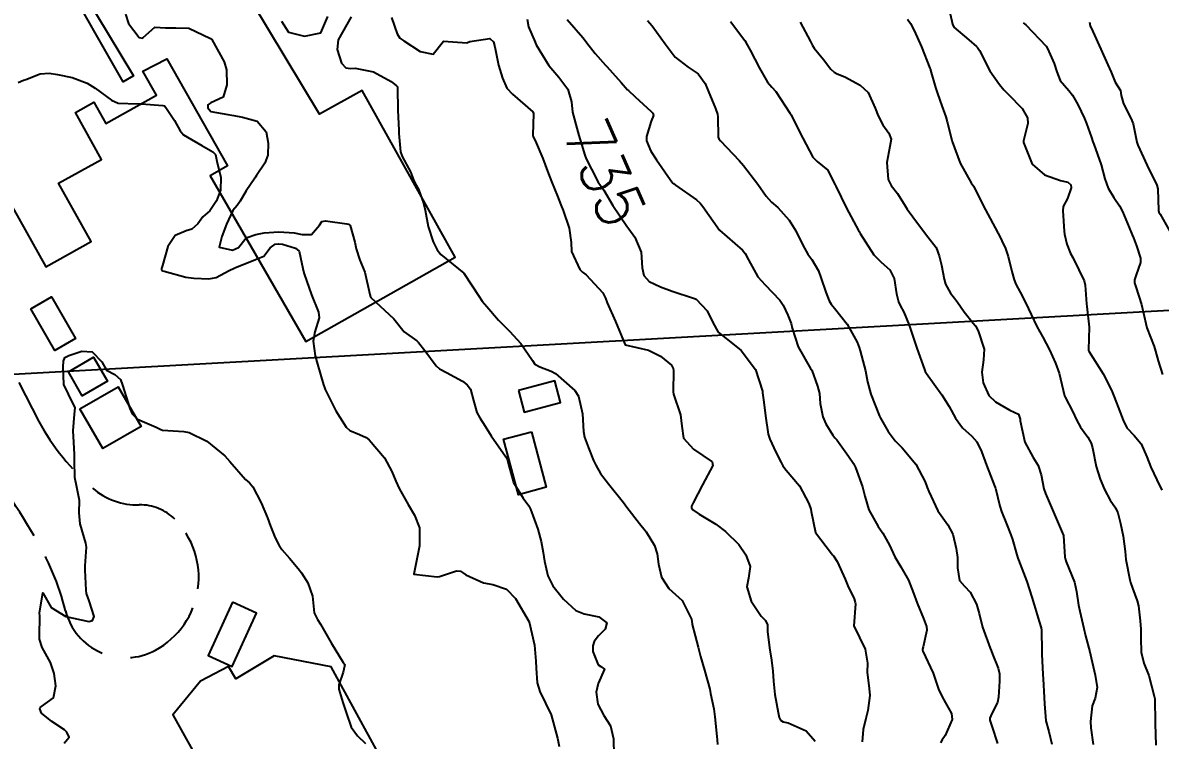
# Model space of a CAD drawing. Header units: metres. Extents: x 298520 to 308411, y 7433745 to 7450750.
# Drawn here: x 301633.8 to 301731.9, y 7442142.8 to 7442204.7 of the extents above; entities that cross this region are included whole.
import ezdxf
from ezdxf.enums import TextEntityAlignment as Align

# ---------------------------------------------------------------- set-up
doc = ezdxf.new("R2010")
doc.units = ezdxf.units.M
doc.header["$LTSCALE"] = 10
doc.linetypes.add('CONTINUO', pattern=[0])
doc.linetypes.add('DASHED', pattern=[0.75, 0.5, -0.25])
for name, color, linetype in [('Cotas', 45, 'Continuous'), ('Curvas de Nivel 1m', 11, 'Continuous'), ('Curvas de Nivel 5m', 15, 'Continuous'), ('Edificações', 30, 'Continuous'), ('TEXTO', 45, 'Continuous'), ('Vias Secundárias', 230, 'DASHED')]:
    doc.layers.add(name, color=color, linetype=linetype)
doc.styles.add('Style-STANDARD', font='STANDARD.shx')

msp = doc.modelspace()

# ---------------------------------------------------------------- linework, layer by layer
at = {"layer": 'Curvas de Nivel 1m', "flags": 128}
for points, elevation in [([(301713.659, 7442206.128), (301714.027, 7442204.601), (301714.119, 7442204.332), (301715.435, 7442203.254), (301716.094, 7442202.664), (301716.166, 7442202.579), (301716.347, 7442202.321), (301717.251, 7442200.568), (301718.061, 7442199.39), (301718.436, 7442198.933), (301718.819, 7442198.549), (301720.035, 7442197.321), (301720.489, 7442196.525), (301720.528, 7442196.015), (301720.147, 7442194.529), (301720.148, 7442194.381), (301720.893, 7442192.521), (301721.964, 7442191.607), (301723.338, 7442191.118), (301723.958, 7442190.953), (301724.215, 7442190.746), (301724.256, 7442190.485), (301723.943, 7442189.546), (301723.575, 7442188.855), (301723.534, 7442188.494), (301723.66, 7442186.739), (301723.689, 7442186.492), (301723.894, 7442185.625), (301724.213, 7442184.812), (301724.388, 7442184.482), (301724.931, 7442183.41), (301725.366, 7442182.467), (301725.465, 7442182.082), (301725.586, 7442180.464), (301725.61, 7442180.242), (301725.813, 7442178.46), (301725.748, 7442176.496), (301725.755, 7442176.46), (301725.761, 7442176.439), (301725.782, 7442176.401), (301727.029, 7442174.447), (301727.742, 7442173.016), (301727.976, 7442172.436), (301728.465, 7442171.174), (301728.736, 7442170.425), (301729.074, 7442169.787), (301729.7, 7442169.109), (301730.296, 7442168.404), (301730.799, 7442167.275), (301731.128, 7442166.395), (301731.652, 7442165.289), (301732.085, 7442164.386)], 729), ([(301642.663, 7442205.455), (301642.923, 7442204.644), (301643.829, 7442203.443), (301644.102, 7442203.399), (301644.135, 7442203.407), (301644.188, 7442203.439), (301645.205, 7442204.336), (301646.112, 7442204.284), (301646.998, 7442204.293), (301648.111, 7442204.243), (301649.99, 7442203.371), (301650.101, 7442203.262), (301651.184, 7442201.353), (301651.375, 7442200.659), (301651.403, 7442199.35), (301651.089, 7442198.303), (301650.029, 7442197.803), (301649.773, 7442197.626), (301649.76, 7442197.373), (301650.02, 7442197.068), (301651.478, 7442196.809), (301652.017, 7442196.732), (301652.762, 7442196.586), (301654.012, 7442196.235), (301654.798, 7442195.312), (301654.972, 7442194.331), (301654.95, 7442193.31), (301654.693, 7442192.592), (301653.956, 7442191.528), (301653.871, 7442191.404), (301653.821, 7442191.321), (301653.062, 7442190.209), (301652.545, 7442189.334), (301652.305, 7442188.959), (301651.925, 7442188.526), (301651.366, 7442187.348), (301650.969, 7442186.287), (301650.747, 7442185.361), (301651.88, 7442185.101), (301652.4, 7442185.342), (301653.069, 7442186.155), (301653.894, 7442186.463), (301654.618, 7442186.59), (301655.897, 7442186.683), (301657.206, 7442186.59), (301657.895, 7442186.462), (301658.704, 7442186.453), (301659.407, 7442187.255), (301659.597, 7442187.564), (301659.909, 7442187.634), (301661.764, 7442187.372), (301661.904, 7442187.335), (301662.051, 7442187.228), (301662.454, 7442185.787), (301662.567, 7442185.22), (301662.883, 7442184.225), (301663.319, 7442183.208), (301663.756, 7442181.279), (301663.762, 7442181.201), (301663.774, 7442181.143), (301663.831, 7442181.021), (301665.813, 7442179.18), (301666.694, 7442178.059), (301667.785, 7442177.283), (301667.945, 7442177.148), (301668.482, 7442176.437), (301669.466, 7442175.133), (301669.76, 7442174.855), (301670.346, 7442174.535), (301671.75, 7442173.788), (301672.139, 7442173.497), (301672.429, 7442173.1), (301672.683, 7442172.141), (301672.962, 7442171.091), (301673.245, 7442170.623), (301673.701, 7442169.92), (301674.204, 7442169.075), (301675.478, 7442167.259), (301675.588, 7442167.061), (301675.668, 7442166.721), (301676.149, 7442165.055), (301676.975, 7442163.701), (301677.47, 7442163.042), (301677.619, 7442162.764), (301678.252, 7442161.03), (301678.522, 7442159.966), (301678.698, 7442159.023), (301678.81, 7442158.266), (301679.09, 7442157.017), (301679.54, 7442156.144), (301680.443, 7442155.001), (301681.513, 7442154.007), (301682.248, 7442153.717), (301683.508, 7442153.456), (301684.184, 7442152.953), (301684.034, 7442152.415), (301683.486, 7442151.828), (301683.091, 7442151.354), (301682.997, 7442150.967), (301682.994, 7442150.493), (301683.457, 7442149.341), (301683.672, 7442149.175), (301683.998, 7442148.955), (301683.44, 7442147.711), (301683.266, 7442146.963), (301683.417, 7442145.93), (301683.928, 7442144.955), (301684.503, 7442144.062), (301684.781, 7442142.949), (301684.803, 7442141.507)], 738), ([(301656.119, 7442204.864), (301656.723, 7442203.905), (301658.106, 7442203.565), (301659.505, 7442203.86), (301660.123, 7442205.25)], 737), ([(301662.123, 7442205.22), (301661.019, 7442203.236), (301660.924, 7442202.404), (301661.291, 7442201.232), (301661.669, 7442200.826), (301662.068, 7442200.768), (301662.479, 7442200.806), (301664.066, 7442200.483), (301665.582, 7442199.66), (301666.054, 7442199.272), (301666.102, 7442199.228), (301666.123, 7442199.179), (301666.128, 7442199.103), (301666.166, 7442197.178), (301666.251, 7442195.422), (301666.259, 7442195.176), (301666.396, 7442193.583), (301666.529, 7442193.172), (301667.265, 7442191.859), (301667.518, 7442191.157), (301667.653, 7442190.857), (301667.945, 7442190.36), (301668.383, 7442189.145), (301668.503, 7442188.566), (301668.763, 7442187.141), (301669.217, 7442185.81), (301669.542, 7442185.133), (301669.879, 7442184.741), (301671.863, 7442183.11), (301673.172, 7442181.09), (301673.438, 7442180.695), (301673.825, 7442180.239), (301674.856, 7442179.07), (301675.799, 7442178.104), (301676.779, 7442177.05), (301677.768, 7442175.569), (301677.992, 7442175.263), (301678.419, 7442175.03), (301679.395, 7442174.651), (301679.757, 7442174.451), (301681.418, 7442172.993), (301681.736, 7442172.496), (301682.093, 7442170.984), (301682.178, 7442169.463), (301682.252, 7442168.982), (301682.609, 7442168.046), (301683.037, 7442166.969), (301683.234, 7442166.542), (301683.652, 7442165.824), (301684.323, 7442164.953), (301685.627, 7442163.331), (301685.916, 7442162.937), (301687.008, 7442161.52), (301687.51, 7442160.921), (301687.592, 7442160.81), (301688.299, 7442159.628), (301688.531, 7442158.906), (301688.66, 7442158), (301688.899, 7442156.9), (301689.538, 7442155.91), (301690.688, 7442154.878), (301691.507, 7442153.255), (301691.546, 7442152.87), (301691.559, 7442152.813), (301692.068, 7442150.864), (301692.28, 7442150.047), (301692.625, 7442148.858), (301693.069, 7442147.221), (301693.14, 7442146.853), (301693.413, 7442145.529), (301693.519, 7442144.848), (301693.677, 7442143.137), (301693.717, 7442142.845), (301693.754, 7442142.468)], 737), ([(301665.602, 7442205.185), (301666.109, 7442203.771), (301666.329, 7442203.401), (301666.683, 7442203.171), (301668.089, 7442202.245), (301669.214, 7442202.011), (301670.103, 7442203.13), (301672.101, 7442202.996), (301672.183, 7442203.027), (301672.364, 7442203.106), (301674.106, 7442203.358), (301674.422, 7442203.077), (301674.518, 7442202.655), (301674.832, 7442201.072), (301675.179, 7442199.952), (301675.564, 7442199.065), (301676.046, 7442198.57), (301677.794, 7442197.033), (301677.873, 7442196.883), (301677.801, 7442195.033), (301677.837, 7442194.868), (301677.998, 7442194.562), (301678.659, 7442193.023), (301679.066, 7442191.92), (301679.408, 7442191.015), (301679.94, 7442189.76), (301680.232, 7442189.007), (301680.413, 7442188.518), (301680.942, 7442187), (301681.116, 7442185.772), (301681.142, 7442184.997), (301681.867, 7442183.44), (301682.09, 7442183.211), (301682.405, 7442182.982), (301683.84, 7442181.431), (301684.065, 7442180.958), (301684.234, 7442180.551), (301684.936, 7442178.949), (301685.783, 7442176.94), (301687.779, 7442176.488), (301688.83, 7442175.961), (301689.766, 7442175.173), (301689.914, 7442174.888), (301689.933, 7442174.716), (301689.916, 7442172.888), (301689.95, 7442172.677), (301690.54, 7442170.882), (301690.661, 7442169.923), (301690.799, 7442168.879), (301691.679, 7442167.932), (301693.287, 7442166.846), (301693.337, 7442166.522), (301692.436, 7442164.858), (301691.627, 7442163.306), (301691.493, 7442163.003), (301691.504, 7442162.871), (301691.62, 7442162.701), (301692.163, 7442162.314), (301693.602, 7442161.454), (301694.431, 7442160.832), (301695.582, 7442159.696), (301696.187, 7442158.814), (301696.566, 7442157.802), (301696.42, 7442156.811), (301696.278, 7442156.07), (301696.642, 7442154.809), (301697.51, 7442153.532), (301697.879, 7442153.166), (301698.043, 7442152.792), (301698.067, 7442152.218), (301698.217, 7442150.789), (301698.394, 7442149.718), (301698.515, 7442148.784), (301698.572, 7442147.911), (301698.683, 7442146.781), (301698.963, 7442145.223), (301699.062, 7442144.775), (301699.171, 7442144.544), (301699.399, 7442144.398), (301699.829, 7442144.336), (301701.392, 7442143.648), (301702.166, 7442142.742)], 736), ([(301680.756, 7442205.004), (301682.108, 7442203.453), (301682.318, 7442203.2), (301682.476, 7442202.984), (301683.171, 7442202.056), (301684.075, 7442201.073), (301684.182, 7442200.959), (301685.432, 7442199.574), (301685.985, 7442198.941), (301686.052, 7442198.869), (301686.639, 7442198.336), (301688.025, 7442197.072), (301688.15, 7442196.909), (301688.205, 7442196.724), (301688.016, 7442196.231), (301687.609, 7442194.916), (301687.616, 7442194.533), (301687.99, 7442193.646), (301688.479, 7442192.905), (301689.661, 7442191.189), (301689.893, 7442190.891), (301689.926, 7442190.864), (301689.952, 7442190.843), (301690.122, 7442190.717), (301691.939, 7442189.453), (301692.238, 7442189.167), (301692.463, 7442188.862), (301693.903, 7442186.84), (301695.886, 7442185.103), (301696.118, 7442184.818), (301696.425, 7442184.267), (301697.228, 7442182.806), (301697.853, 7442182.107), (301699.133, 7442180.78), (301699.415, 7442180.362), (301699.82, 7442179.485), (301700.094, 7442178.767), (301700.195, 7442178.378), (301700.702, 7442176.761), (301701.764, 7442174.907), (301701.831, 7442174.817), (301701.867, 7442174.748), (301702.376, 7442173.367), (301702.532, 7442172.738), (301702.59, 7442171.877), (301702.82, 7442170.733), (301703.094, 7442170.117), (301703.697, 7442169.146), (301703.878, 7442168.91), (301704.039, 7442168.725), (301705.052, 7442167.329), (301705.467, 7442166.703), (301705.547, 7442166.587), (301705.659, 7442166.357), (301706.253, 7442164.694), (301706.457, 7442163.869), (301706.799, 7442162.688), (301707.602, 7442161.257), (301708.011, 7442160.674), (301708.58, 7442159.662), (301709.052, 7442158.658), (301709.56, 7442157.785), (301710.212, 7442156.643), (301710.666, 7442155.504), (301710.978, 7442154.635), (301711.51, 7442153.321), (301711.775, 7442152.627), (301711.811, 7442152.314), (301711.477, 7442150.872), (301711.435, 7442150.669), (301711.436, 7442150.63), (301711.472, 7442150.516), (301712.337, 7442148.621), (301712.808, 7442147.241), (301713.097, 7442146.613), (301713.417, 7442146.06), (301713.941, 7442145.135), (301713.989, 7442144.601), (301713.389, 7442143.234), (301713.137, 7442142.86), (301712.991, 7442142.614)], 734), ([(301687.703, 7442204.916), (301688.116, 7442204.444), (301689.22, 7442202.899), (301690.081, 7442201.74), (301691.212, 7442200.879), (301692.067, 7442200.31), (301692.675, 7442199.477), (301692.937, 7442198.857), (301693.568, 7442197.309), (301693.745, 7442196.844), (301693.772, 7442196.595), (301693.787, 7442194.843), (301693.852, 7442194.693), (301694, 7442194.545), (301695.622, 7442192.824), (301695.977, 7442192.419), (301697.235, 7442190.807), (301697.942, 7442189.756), (301698.39, 7442189.246), (301698.94, 7442188.785), (301699.917, 7442187.68), (301700.505, 7442186.764), (301701.113, 7442185.535), (301701.54, 7442184.753), (301701.878, 7442184.304), (301702.443, 7442183.316), (301702.658, 7442182.738), (301703.1, 7442181.475), (301703.367, 7442180.727), (301703.538, 7442180.433), (301703.827, 7442180.099), (301704.923, 7442178.709), (301705.79, 7442177.157), (301705.973, 7442176.698), (301706.058, 7442176.419), (301706.499, 7442174.693), (301706.688, 7442173.756), (301706.958, 7442172.688), (301707.714, 7442170.78), (301707.763, 7442170.679), (301708.48, 7442169.447), (301709.085, 7442168.659), (301709.684, 7442168.052), (301710.861, 7442166.638), (301711.648, 7442165.123), (301711.842, 7442164.628), (301711.984, 7442164.282), (301712.766, 7442162.619), (301713.605, 7442161.408), (301714.047, 7442160.603), (301714.344, 7442159.362), (301714.454, 7442158.597), (301714.463, 7442157.693), (301714.61, 7442156.594), (301715.056, 7442156.106), (301715.533, 7442155.594), (301716.094, 7442154.574), (301716.326, 7442153.761), (301716.619, 7442152.569), (301717.26, 7442150.778), (301717.347, 7442150.561), (301717.47, 7442150.245), (301717.944, 7442149.039), (301718.062, 7442148.554), (301718.084, 7442147.912), (301717.991, 7442146.554), (301717.888, 7442146.085), (301717.409, 7442145.126), (301717.245, 7442144.721), (301717.253, 7442144.562), (301717.398, 7442144.047), (301717.897, 7442142.555)], 733), ([(301694.856, 7442204.833), (301696.098, 7442203.176), (301696.314, 7442202.818), (301696.561, 7442202.342), (301697.364, 7442200.807), (301698.061, 7442199.605), (301698.426, 7442199.163), (301698.777, 7442198.789), (301700.025, 7442196.89), (301700.087, 7442196.769), (301700.152, 7442196.638), (301701.105, 7442194.759), (301701.978, 7442193.119), (301702.349, 7442192.744), (301703.251, 7442192.016), (301703.904, 7442190.721), (301703.918, 7442190.686), (301703.952, 7442190.62), (301704.866, 7442188.711), (301705.904, 7442186.785), (301705.957, 7442186.699), (301706.059, 7442186.541), (301707.229, 7442184.687), (301707.877, 7442184.058), (301708.604, 7442183.402), (301708.971, 7442182.663), (301709.175, 7442181.327), (301709.345, 7442180.657), (301709.504, 7442180.33), (301709.824, 7442179.75), (301710.288, 7442178.645), (301710.499, 7442177.947), (301710.926, 7442176.639), (301711.602, 7442174.794), (301711.668, 7442174.631), (301711.761, 7442174.469), (301713.102, 7442172.616), (301713.728, 7442171.606), (301714.283, 7442170.601), (301714.893, 7442169.78), (301715.698, 7442169.055), (301716.123, 7442168.576), (301716.528, 7442167.724), (301716.955, 7442166.567), (301717.645, 7442164.76), (301717.705, 7442164.621), (301717.73, 7442164.559), (301718.102, 7442163.027), (301718.243, 7442162.551), (301718.668, 7442161.483), (301719.057, 7442160.538), (301719.189, 7442160.136), (301719.576, 7442158.829), (301719.663, 7442158.529), (301719.716, 7442158.383), (301720.445, 7442156.521), (301720.873, 7442155.173), (301721.054, 7442154.515), (301721.508, 7442153.06), (301721.671, 7442152.508), (301721.7, 7442152.308), (301721.728, 7442150.507), (301721.738, 7442150.24), (301721.82, 7442148.506), (301721.845, 7442148.108), (301721.941, 7442146.505), (301721.953, 7442145.97), (301722.084, 7442144.503), (301722.328, 7442143.566), (301722.581, 7442142.498)], 732), ([(301700.882, 7442204.762), (301701.764, 7442203.088), (301701.926, 7442202.752), (301702.091, 7442202.518), (301702.898, 7442201.554), (301703.507, 7442200.728), (301703.797, 7442200.451), (301704.069, 7442200.316), (301704.738, 7442200.042), (301706.059, 7442199.333), (301706.745, 7442198.693), (301707.357, 7442197.363), (301707.607, 7442196.684), (301708.015, 7442195.909), (301708.533, 7442195.196), (301708.727, 7442194.669), (301708.615, 7442194.05), (301708.352, 7442192.674), (301708.471, 7442191.185), (301708.739, 7442190.668), (301709.275, 7442189.989), (301709.936, 7442188.93), (301710.101, 7442188.648), (301710.595, 7442187.971), (301711.602, 7442186.633), (301711.899, 7442186.264), (301712.598, 7442185.328), (301712.855, 7442184.615), (301713.059, 7442183.797), (301713.297, 7442182.608), (301713.416, 7442182.174), (301713.841, 7442181.394), (301714.186, 7442180.954), (301714.457, 7442180.601), (301715.023, 7442179.79), (301715.815, 7442178.814), (301715.999, 7442178.578), (301716.239, 7442178.143), (301716.759, 7442176.57), (301716.703, 7442175.641), (301716.544, 7442174.572), (301716.655, 7442173.67), (301717.162, 7442172.566), (301717.735, 7442172.017), (301718.96, 7442171.305), (301719.719, 7442170.951), (301719.844, 7442170.529), (301719.861, 7442170.379), (301720.266, 7442168.524), (301720.986, 7442167.204), (301721.411, 7442166.513), (301721.655, 7442165.729), (301721.904, 7442164.507), (301722.039, 7442164.106), (301722.736, 7442162.499), (301723.593, 7442160.49), (301723.708, 7442158.622), (301723.73, 7442158.488), (301723.826, 7442158.229), (301724.536, 7442156.475), (301724.72, 7442155.657), (301724.884, 7442154.47), (301725, 7442153.95), (301725.338, 7442152.462), (301725.493, 7442151.824), (301725.866, 7442150.456), (301725.985, 7442149.938), (301726.327, 7442148.451), (301726.505, 7442147.382), (301726.33, 7442146.451), (301726.081, 7442145.789), (301725.92, 7442144.455), (301725.963, 7442143.889), (301726.142, 7442142.452)], 731), ([(301720.125, 7442204.723), (301720.348, 7442204.528), (301722.096, 7442202.694), (301722.226, 7442202.508), (301722.781, 7442201.2), (301723.011, 7442200.496), (301723.312, 7442199.738), (301724.057, 7442198.872), (301724.374, 7442198.477), (301724.846, 7442197.667), (301725.412, 7442196.466), (301725.575, 7442196.024), (301726.007, 7442194.828), (301726.135, 7442194.459), (301726.212, 7442194.246), (301726.839, 7442192.451), (301727.165, 7442191.244), (301727.457, 7442190.445), (301727.945, 7442189.631), (301728.434, 7442188.929), (301728.695, 7442188.429), (301729.275, 7442187.057), (301729.534, 7442186.416), (301729.638, 7442186.152), (301729.894, 7442185.477), (301730.233, 7442184.406), (301730.24, 7442184.044), (301729.861, 7442182.966), (301729.73, 7442182.537), (301729.72, 7442182.412), (301729.734, 7442182.294), (301729.848, 7442181.942), (301730.326, 7442180.405), (301730.457, 7442179.773), (301730.782, 7442178.4), (301731.404, 7442176.779), (301731.545, 7442176.392), (301731.775, 7442175.556), (301732.126, 7442174.386)], 728), ([(301725.832, 7442204.757), (301725.9, 7442204.462), (301726.115, 7442203.956), (301726.822, 7442202.453), (301727.429, 7442201.097), (301727.694, 7442200.444), (301728.065, 7442199.606), (301728.506, 7442198.882), (301728.584, 7442198.432), (301728.76, 7442197.712), (301729.428, 7442196.419), (301729.596, 7442195.993), (301729.93, 7442194.411), (301729.999, 7442194.17), (301730.801, 7442192.402), (301731.646, 7442190.703), (301731.742, 7442190.392), (301731.804, 7442188.522), (301731.834, 7442188.391), (301731.93, 7442188.203), (301732.979, 7442186.379)], 727), ([(301633.386, 7442199.567), (301633.863, 7442199.754), (301634.056, 7442199.832), (301635.297, 7442200.311), (301636.061, 7442200.366), (301636.787, 7442200.256), (301638.058, 7442199.993), (301639.34, 7442199.497), (301640.047, 7442199.078), (301641.458, 7442198.042), (301642.028, 7442197.795), (301643.736, 7442197.734), (301644.027, 7442197.735), (301645.873, 7442197.573), (301646.025, 7442197.557), (301646.137, 7442197.418), (301646.885, 7442196.28), (301647.382, 7442195.399), (301647.66, 7442195.055), (301647.997, 7442194.847), (301649.243, 7442194.125), (301649.986, 7442193.696), (301650.206, 7442193.588), (301650.421, 7442193.363), (301650.551, 7442192.785), (301650.895, 7442191.356), (301650.868, 7442190.282), (301650.523, 7442189.361), (301649.924, 7442188.492), (301649.33, 7442187.965), (301648.899, 7442187.38), (301648.373, 7442186.918), (301647.903, 7442186.755), (301646.939, 7442186.363), (301646.326, 7442185.413), (301645.866, 7442183.768), (301645.777, 7442183.508), (301645.78, 7442183.421), (301645.862, 7442183.328), (301645.986, 7442183.293), (301647.854, 7442182.768), (301648.564, 7442182.672), (301649.852, 7442182.641), (301650.482, 7442182.735), (301651.605, 7442183.353), (301651.774, 7442183.441), (301651.864, 7442183.469), (301652.101, 7442183.582), (301653.873, 7442184.309), (301654.597, 7442184.592), (301655.157, 7442185.307), (301655.576, 7442185.613), (301655.886, 7442185.658), (301656.21, 7442185.619), (301657.319, 7442185.278), (301657.634, 7442185.027), (301657.869, 7442183.925), (301658.01, 7442183.269), (301658.066, 7442183.061), (301658.705, 7442181.261), (301659.323, 7442179.75), (301659.383, 7442179.254), (301659.009, 7442178.05), (301658.84, 7442177.26), (301659.033, 7442175.998), (301659.235, 7442175.255), (301659.745, 7442173.494), (301659.828, 7442173.249), (301659.894, 7442173.095), (301660.795, 7442171.239), (301661.699, 7442169.824), (301662.02, 7442169.549), (301662.852, 7442169.213), (301663.424, 7442168.938), (301663.688, 7442168.744), (301665.018, 7442167.187), (301665.655, 7442166.013), (301665.977, 7442165.177), (301666.278, 7442164.532), (301667.052, 7442163.166), (301667.609, 7442162.249), (301668.029, 7442161.153), (301668.023, 7442159.599), (301667.949, 7442159.154), (301667.553, 7442157.16), (301669.55, 7442156.929), (301669.742, 7442156.936), (301670.258, 7442157.123), (301671.227, 7442157.442), (301671.556, 7442157.398), (301671.738, 7442157.29), (301672.016, 7442157.103), (301673.543, 7442156.406), (301674.355, 7442156.258), (301675.535, 7442155.844), (301676.301, 7442155.052), (301677.503, 7442153.04), (301677.949, 7442151.033), (301678.077, 7442149.649), (301678.086, 7442149.031), (301678.18, 7442147.768), (301678.401, 7442147.025), (301679.403, 7442145.01), (301679.943, 7442143.004), (301680.081, 7442142.294)], 739)]:
    msp.add_lwpolyline(points, dxfattribs=dict(at, elevation=elevation))
at = {"layer": 'Curvas de Nivel 5m', "flags": 128}
for points, elevation in [([(301677.332, 7442205.042), (301677.439, 7442204.363), (301678.011, 7442203.031), (301678.038, 7442202.967), (301678.099, 7442202.8), (301679.186, 7442201.019), (301680.063, 7442200.032), (301680.84, 7442199.002), (301681.138, 7442197.897), (301681.239, 7442196.998), (301681.68, 7442195.319), (301681.783, 7442194.992), (301681.995, 7442194.236), (301682.284, 7442193.284), (301682.413, 7442192.984), (301682.871, 7442192.075), (301683.454, 7442190.967), (301683.659, 7442190.674), (301683.946, 7442190.263), (301684.714, 7442188.952), (301685.907, 7442187.182), (301686.092, 7442186.938), (301686.597, 7442186.232), (301687.161, 7442184.927), (301687.23, 7442183.566), (301687.376, 7442182.925), (301687.855, 7442182.407), (301688.828, 7442181.925), (301689.843, 7442181.569), (301691.77, 7442180.935), (301691.833, 7442180.907), (301691.902, 7442180.869), (301692.839, 7442179.871), (301693.331, 7442178.847), (301693.801, 7442178.021), (301695.31, 7442176.825), (301695.779, 7442176.452), (301697.022, 7442174.807), (301697.616, 7442172.93), (301697.634, 7442172.801), (301697.731, 7442171.977), (301697.877, 7442170.798), (301698.126, 7442169.223), (301698.253, 7442168.792), (301698.774, 7442167.686), (301699.222, 7442166.777), (301699.375, 7442166.489), (301699.656, 7442166.115), (301700.806, 7442164.758), (301701.628, 7442163.261), (301701.787, 7442162.748), (301701.809, 7442162.56), (301702.185, 7442160.744), (301703.575, 7442158.934), (301703.672, 7442158.826), (301703.749, 7442158.727), (301704.052, 7442158.237), (301704.766, 7442156.712), (301704.981, 7442156.152), (301705.526, 7442155.015), (301705.629, 7442154.699), (301705.637, 7442154.584), (301705.503, 7442152.7), (301706.492, 7442150.69), (301706.682, 7442149.467), (301706.667, 7442148.688), (301706.84, 7442147.278), (301706.883, 7442146.685), (301706.721, 7442145.379), (301706.546, 7442144.689), (301706.321, 7442143.764), (301706.224, 7442142.692)], 735), ([(301710.127, 7442205.041), (301710.403, 7442204.647), (301710.714, 7442204.044), (301711.346, 7442202.637), (301712.075, 7442200.805), (301712.121, 7442200.676), (301712.131, 7442200.629), (301712.562, 7442199.126), (301712.732, 7442198.62), (301713.106, 7442197.545), (301713.434, 7442196.609), (301713.57, 7442196.158), (301713.963, 7442194.601), (301714.001, 7442194.465), (301714.691, 7442192.593), (301715.634, 7442190.905), (301715.848, 7442190.581), (301715.951, 7442190.395), (301716.865, 7442188.571), (301717.904, 7442186.643), (301717.947, 7442186.559), (301718.59, 7442185.249), (301718.822, 7442184.546), (301719.146, 7442183.258), (301719.344, 7442182.538), (301719.485, 7442182.172), (301719.842, 7442181.479), (301720.333, 7442180.525), (301720.806, 7442179.538), (301721.302, 7442178.515), (301721.799, 7442177.586), (301722.386, 7442176.504), (301722.918, 7442175.352), (301723.219, 7442174.495), (301723.694, 7442172.54), (301723.708, 7442172.49), (301723.742, 7442172.413), (301724.402, 7442171.162), (301724.704, 7442170.475), (301725.065, 7442169.829), (301725.698, 7442168.982), (301725.992, 7442168.457), (301726.086, 7442168.057), (301726.401, 7442166.453), (301726.762, 7442165.338), (301727.131, 7442164.445), (301727.634, 7442163.522), (301728.073, 7442162.879), (301728.288, 7442162.43), (301728.518, 7442161.522), (301728.755, 7442160.428), (301728.904, 7442159.102), (301728.971, 7442158.426), (301729.314, 7442156.654), (301729.37, 7442156.422), (301729.538, 7442155.929), (301729.951, 7442154.838), (301730.055, 7442154.412), (301730.215, 7442153.115), (301730.274, 7442152.408), (301730.28, 7442151.619), (301730.295, 7442150.408), (301730.526, 7442149.466), (301730.962, 7442148.397), (301731.427, 7442146.634), (301731.466, 7442146.39), (301731.466, 7442146.346), (301731.506, 7442144.389), (301731.509, 7442144.282), (301731.57, 7442142.388)], 730), ([(301637.374, 7442142.58), (301637.794, 7442143.09), (301637.594, 7442143.508), (301637.385, 7442143.731), (301636.301, 7442144.436), (301635.399, 7442145.164), (301635.277, 7442145.541), (301635.308, 7442145.638), (301635.406, 7442145.733), (301636.462, 7442146.479), (301636.654, 7442147.522), (301636.515, 7442148.596), (301636.187, 7442149.529), (301635.472, 7442150.815), (301635.246, 7442151.542), (301635.228, 7442151.8), (301635.264, 7442153.542), (301635.249, 7442153.799), (301635.523, 7442155.54), (301636.26, 7442154.279), (301637.503, 7442153.51), (301639.499, 7442153.06), (301639.82, 7442153.166), (301639.969, 7442153.485), (301639.517, 7442154.853), (301639.296, 7442155.492), (301639.262, 7442155.757), (301639.182, 7442157.494), (301639.193, 7442157.857), (301639.304, 7442159.493), (301639.242, 7442159.827), (301638.74, 7442161.499), (301638.674, 7442162.432), (301638.688, 7442163.499), (301638.466, 7442164.67), (301638.295, 7442165.503), (301638.246, 7442166.922), (301638.255, 7442167.504), (301638.167, 7442169.026), (301638.138, 7442169.506), (301638.268, 7442170.944), (301638.316, 7442171.504), (301637.73, 7442172.682), (301637.354, 7442173.516), (301637.273, 7442175.032), (301637.312, 7442175.517), (301637.437, 7442175.846), (301637.77, 7442176.008), (301638.89, 7442176.385), (301639.776, 7442176.334), (301640.63, 7442175.477), (301641.022, 7442174.737), (301641.752, 7442174.368), (301642.225, 7442173.94), (301642.39, 7442173.46), (301642.729, 7442172.454), (301643.037, 7442171.45), (301643.245, 7442170.983), (301643.704, 7442170.522), (301645.301, 7442169.819), (301645.695, 7442169.631), (301645.859, 7442169.582), (301647.694, 7442169.469), (301648.147, 7442169.385), (301649.685, 7442168.619), (301651.24, 7442167.354), (301651.666, 7442166.874), (301653.013, 7442165.329), (301653.348, 7442165.032), (301653.637, 7442164.691), (301654.364, 7442163.313), (301654.9, 7442162.01), (301655.16, 7442161.304), (301655.583, 7442160.282), (301655.911, 7442159.629), (301656.153, 7442159.291), (301656.813, 7442158.529), (301657.557, 7442157.645), (301657.838, 7442157.267), (301658.395, 7442156.407), (301658.796, 7442155.257), (301658.951, 7442153.814), (301659.235, 7442153.253), (301659.497, 7442152.831), (301660.414, 7442151.241), (301661.456, 7442149.544), (301661.576, 7442149.35), (301661.571, 7442149.228), (301661.448, 7442148.693), (301661.072, 7442147.598), (301661.075, 7442147.234), (301661.415, 7442146.067), (301661.692, 7442145.226), (301662.135, 7442143.964), (301662.665, 7442143.211), (301663.373, 7442142.537)], 740)]:
    msp.add_lwpolyline(points, dxfattribs=dict(at, elevation=elevation))
at = {"layer": 'Edificações'}
for points in [[(301639.069, 7442207.271), (301643.347, 7442200.153), (301642.459, 7442199.619), (301637.127, 7442208.963)], [(301632.916, 7442188.802), (301635.781, 7442183.666), (301639.688, 7442185.845), (301636.885, 7442190.869), (301640.588, 7442192.935), (301638.333, 7442196.976), (301639.932, 7442197.869), (301640.961, 7442196.025), (301645.324, 7442198.46), (301644.165, 7442200.539), (301646.226, 7442201.606), (301651.474, 7442192.383), (301649.958, 7442191.52), (301658.233, 7442177.213), (301671.105, 7442184.496), (301663.076, 7442198.878), (301659.395, 7442196.823), (301653.572, 7442206.513)]]:
    msp.add_lwpolyline(points, dxfattribs=at)
for points in [[(301634.495, 7442180.038), (301636.266, 7442181.064), (301638.344, 7442177.476), (301636.574, 7442176.45)], [(301637.735, 7442174.603), (301639.91, 7442175.862), (301641.101, 7442173.806), (301638.926, 7442172.547)], [(301676.571, 7442172.989), (301677.066, 7442171.133), (301680.191, 7442171.966), (301679.696, 7442173.822)], [(301638.732, 7442171.415), (301642.016, 7442173.317), (301644.002, 7442169.889), (301640.718, 7442167.987)], [(301677.69, 7442169.44), (301678.968, 7442164.644), (301676.562, 7442164.003), (301675.285, 7442168.799)], [(301651.894, 7442154.739), (301649.795, 7442150.139), (301651.865, 7442149.195), (301653.964, 7442153.794)], [(301650.047, 7442135.085), (301652.386, 7442131.224), (301662.204, 7442129.966), (301676.7, 7442130.303), (301676.713, 7442129.742), (301679.029, 7442129.796), (301678.97, 7442132.337), (301677.129, 7442132.294), (301677.095, 7442133.773), (301668.913, 7442133.583), (301660.405, 7442149.143), (301655.476, 7442150.114), (301652.186, 7442148.116), (301651.534, 7442149.19), (301649.145, 7442147.908), (301646.746, 7442145.017), (301651.871, 7442135.824)]]:
    msp.add_lwpolyline(points, close=True, dxfattribs=at)
at = {"layer": 'TEXTO', "linetype": 'CONTINUO'}
msp.add_polyline3d([(301782.6, 7442182.661, 0), (301570.574, 7442170.931, 0)], dxfattribs=at)
at = {"layer": 'Vias Secundárias'}
msp.add_lwpolyline([(301610.404, 7442210.891, -0.045838), (301617.54, 7442200.913, 0.078361), (301621.876, 7442195.611, -0.093594), (301623.297, 7442193.763), (301635.174, 7442170.309, 0.087032), (301639.819, 7442164.574, 0.187614), (301643.852, 7442163.123, -0.207353), (301646.922, 7442161.885, -0.232909), (301648.912, 7442155.896, -0.238824), (301645.238, 7442150.59, -0.488456), (301637.489, 7442153.981, 0.073214), (301634.779, 7442160.468, 0.021045), (301629.534, 7442168.404, -0.035135), (301625.474, 7442174.942, 0.011762), (301617.494, 7442189.237), (301609.268, 7442203.193, 0.017518), (301603.598, 7442211.158, -0.102282)], format="xyb", dxfattribs=at)

# ---------------------------------------------------------------- texts
at = {"layer": 'Cotas', "style": 'Style-STANDARD'}
msp.add_text('735', height=4, rotation=293.72331, dxfattribs=at).set_placement((301684.003, 7442191.792, 735), align=Align.MIDDLE_CENTER)

doc.saveas('drawing.dxf')
